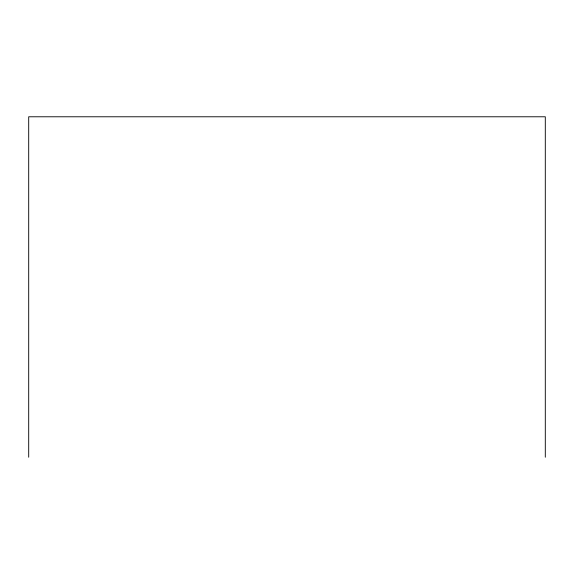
<?xml version="1.0" encoding="UTF-8"?>
<svg xmlns="http://www.w3.org/2000/svg" width="574" height="574" viewBox="0 0 574 574"><rect width="100%" height="100%" fill="white"/><g stroke="black" fill="none" stroke-linecap="round" stroke-linejoin="round"><path stroke-width="0.86" d="M545.3 457.22L545.3 116.78L28.7 116.78L28.7 457.22"/></g></svg>
